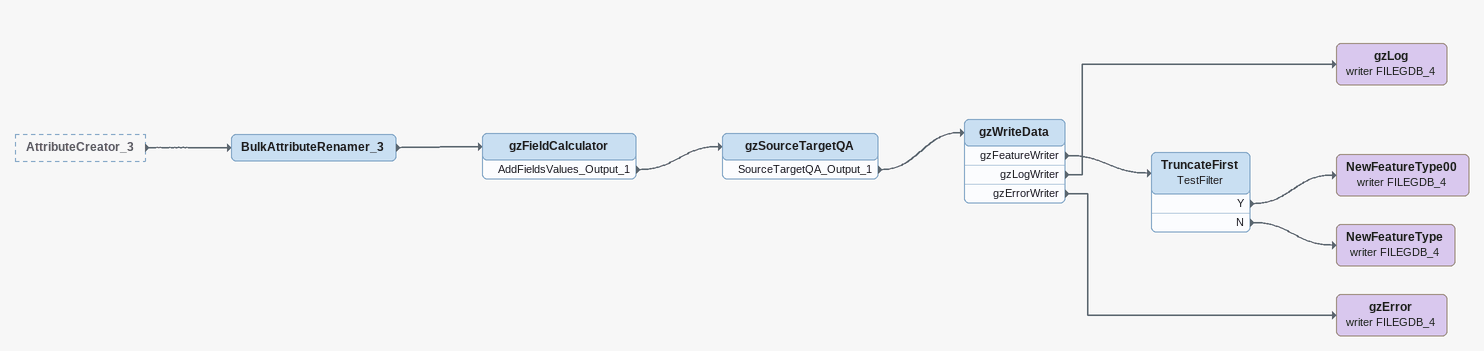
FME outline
AttributeCreator_3 [outside]
    -> BulkAttributeRenamer_3
BulkAttributeRenamer_3
    -> gzFieldCalculator
gzFieldCalculator
    AddFieldsValues_Output_1 -> gzSourceTargetQA
gzSourceTargetQA
    SourceTargetQA_Output_1 -> gzWriteData
gzWriteData
    gzFeatureWriter -> TruncateFirst
    gzLogWriter -> gzLog (writer FILEGDB_4)
    gzErrorWriter -> gzError (writer FILEGDB_4)
gzLog (writer FILEGDB_4)
TruncateFirst: TestFilter
    Y -> NewFeatureType00 (writer FILEGDB_4)
    N -> NewFeatureType (writer FILEGDB_4)
NewFeatureType00 (writer FILEGDB_4)
NewFeatureType (writer FILEGDB_4)
gzError (writer FILEGDB_4)
